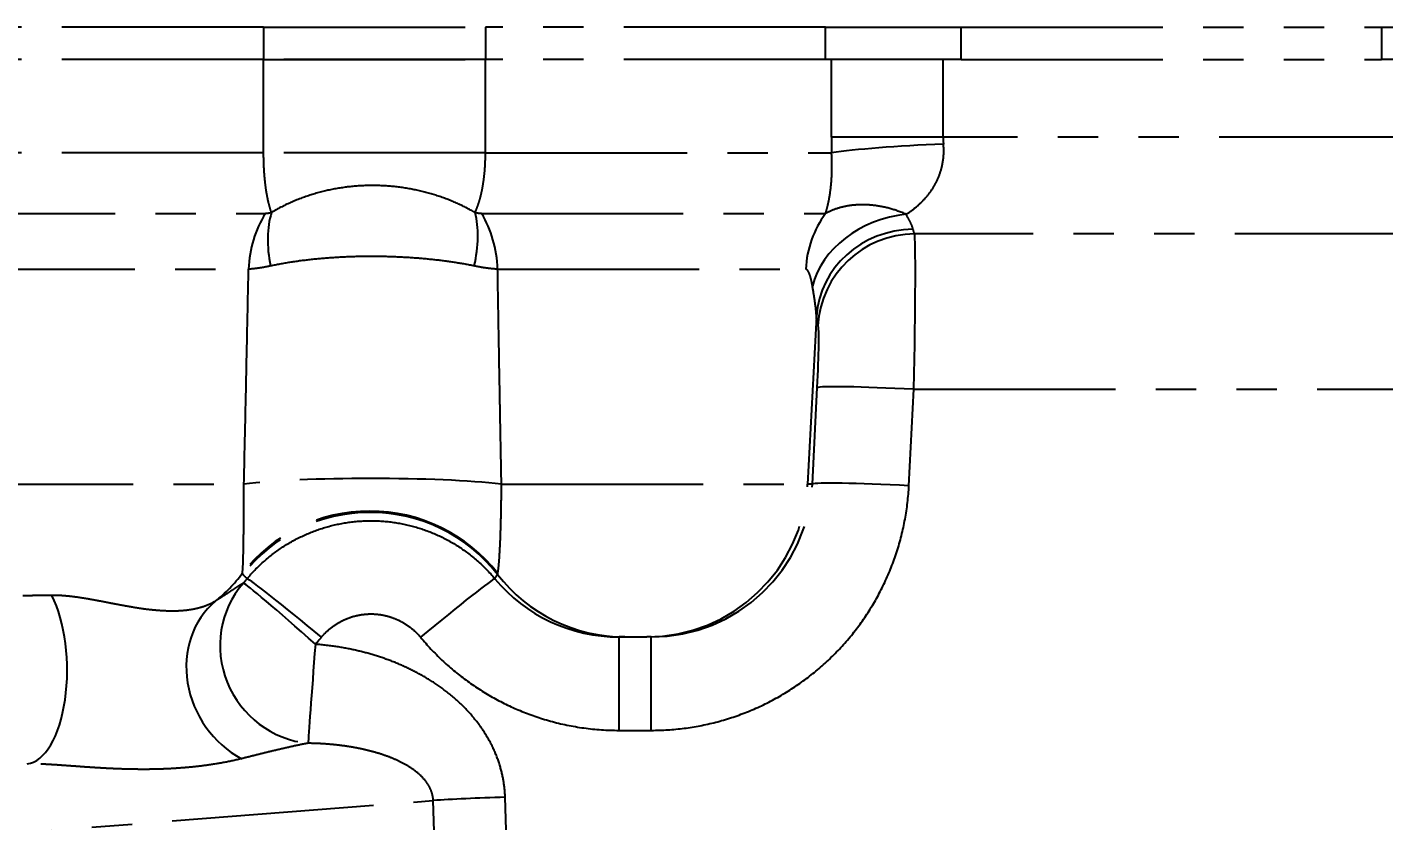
# Model space of a CAD drawing. Header units: inches. Extents: x 0 to 77285, y -118 to 40065.
# Drawn here: x 69344.86 to 69386.91, y 25520.23 to 25544.83 of the extents above; entities that cross this region are included whole.
import ezdxf

# ---------------------------------------------------------------- set-up
doc = ezdxf.new("R2010")
doc.units = ezdxf.units.IN
doc.header["$LTSCALE"] = 5
doc.header["$MEASUREMENT"] = 0
doc.linetypes.add('PHANTOM', pattern=[2.5, 1.25, -0.25, 0.25, -0.25, 0.25, -0.25])
doc.layers.add('66', color=6, linetype='PHANTOM')
doc.styles.add('SCI', font='')
doc.styles.get('SCI').set_extended_font_data('Gulim')
doc.dimstyles.new('SCH', dxfattribs={"dimtxt": 2.5, "dimasz": 2, "dimexe": 1.25, "dimexo": 0.625, "dimtad": 1, "dimdec": 8, "dimtxsty": 'SCI', "dimcen": 2.5, "dimclrd": 4, "dimclre": 4, "dimclrt": 7, "dimadec": 8, "dimazin": 2, "dimtfac": 1, "dimtdec": 8, "dimtmove": 0, "dimatfit": 3, "dimfxl": 1, "dimarcsym": 0})

# ---------------------------------------------------------------- blocks, each defined once
blk = doc.blocks.new('A$C70e98cdd')
for p, q in [((-117.032, 135.1), (-128.078, 135.1)), ((-117.032, 135.1), (-110.157, 135.1)), ((-117.032, 135.1), (-117.032, 134.1)), ((-99.614, 135.1), (-110.157, 135.1)), ((-110.157, 135.1), (-110.157, 134.1)), ((-99.614, 135.1), (-95.411, 135.1)), ((-99.614, 134.1), (-99.614, 135.1)), ((-95.411, 135.1), (-82.391, 135.1)), ((-95.411, 134.1), (-95.411, 135.1)), ((-82.391, 135.1), (-78.061, 135.1)), ((-82.391, 135.1), (-82.391, 134.1)), ((-117.032, 134.1), (-128.078, 134.1)), ((-117.032, 134.1), (-128.078, 134.1)), ((-117.032, 134.1), (-110.157, 134.1)), ((-117.032, 131.2), (-117.032, 134.1)), ((-110.157, 134.1), (-117.032, 134.1)), ((-99.614, 134.1), (-110.157, 134.1)), ((-110.157, 131.2), (-110.157, 134.1)), ((-99.614, 134.1), (-110.157, 134.1)), ((-95.411, 134.1), (-99.614, 134.1)), ((-99.436, 131.685), (-99.436, 134.1)), ((-95.972, 131.685), (-95.972, 134.1)), ((-95.411, 134.1), (-82.391, 134.1)), ((-95.411, 134.1), (-82.391, 134.1)), ((-78.061, 134.1), (-82.391, 134.1)), ((-95.972, 131.685), (-99.436, 131.685)), ((-81.164, 131.685), (-95.972, 131.685)), ((-117.032, 131.2), (-128.083, 131.2)), ((-110.157, 131.2), (-117.032, 131.2)), ((-110.157, 131.2), (-99.43, 131.2)), ((-116.96, 130.1), (-116.96, 130.1)), ((-112.567, 130.1), (-112.567, 130.1)), ((-110.252, 130.1), (-110.252, 130.1)), ((-127.885, 129.32), (-116.978, 129.32)), ((-110.276, 129.32), (-99.618, 129.32)), ((-80.681, 128.691), (-96.858, 128.691)), ((-127.274, 127.597), (-117.499, 127.597)), ((-109.78, 127.597), (-100.228, 127.597)), ((-99.9, 126.139), (-100.172, 120.938)), ((-100.026, 120.938), (-99.873, 123.927)), ((-97.033, 120.886), (-96.88, 123.875)), ((-96.88, 123.875), (-80.678, 123.875)), ((-127.322, 120.938), (-117.641, 120.938)), ((-109.662, 120.938), (-100.172, 120.938)), ((-100.026, 120.938), (-100.172, 120.938)), ((-113.801, 119.8), (-113.801, 119.8)), ((-113.608, 119.8), (-113.607, 119.8)), ((-120.764, 117.069), (-120.764, 117.068)), ((-105.836, 116.2), (-106.014, 116.2)), ((-106.014, 113.305), (-106.014, 116.2)), ((-105.836, 116.2), (-105.161, 116.2)), ((-105.018, 116.2), (-105.161, 116.2)), ((-105.018, 113.305), (-105.018, 116.2)), ((-106.014, 113.305), (-105.018, 113.305)), ((-120.65, 112.096), (-120.65, 112.096)), ((-132.324, 109.522), (-111.777, 111.129)), ((-111.704, 108.8), (-111.777, 111.129)), ((-109.462, 108.516), (-109.547, 111.234))]:
    blk.add_line(p, q)
for radius, start, end in [(5, 156.7564, 156.7571), (4.5, 158.8319, 158.8326)]:
    blk.add_arc((-111.799, 114.85), radius, start, end)
for centre, major_axis, ratio, start_param, end_param in [((-94.686, 131.685), (0, 9.525), 0.49866, 1.570785, 1.621736), ((-94.53, 131.685), (0, 1.799), 0.80194, 1.57089, 1.686716), ((-95.963, 131.2), (-3.997, -0.16), 0.069247, 4.709623, 5.759968), ((-115.126, 127.44), (0, -3), 0.792159, 4.035212, 4.660029), ((-114.852, 127.506), (1.202, -2.749), 0.605976, 3.74647, 4.386025), ((-112.328, 127.506), (-1.154, -2.769), 0.560706, 1.867873, 2.507413), ((-112.038, 127.44), (0, -3), 0.75375, 1.623157, 2.247974), ((-97.449, 127.44), (0, -3), 0.927826, 4.035211, 4.660029), ((-97.119, 126.917), (-2.888, -0.81), 0.783368, 4.496019, 5.87386), ((-96.907, 125.982), (-2.991, -0.23), 0.950319, 4.639526, 6.147455), ((-96.858, 125.696), (-2.528, -1.615), 0.997383, 4.145275, 5.661237), ((-96.511, 131.828), (0.335, 3.143), 0.081699, 2.841952, 3.090635), ((-96.968, 123.7), (0.105, 5), 0.016879, 4.747651, 6.222525), ((-99.961, 123.857), (0.105, 2), 0.042098, 4.749721, 6.224368), ((-96.88, 123.77), (-2.996, 0.153), 0.034854, 4.714166, 6.241027), ((-113.561, 120.677), (-5, 0.013), 0.08687, 3.818241, 5.667355), ((-105.161, 121.2), (0, -5), 0.99911, 0, 1.518436), ((-105.029, 121.2), (4.539, -2.127), 0.996942, 5.151814, 6.670251), ((-97.033, 120.781), (-2.996, 0.153), 0.034854, 4.714166, 6.241027), ((-113.724, 115.14), (-4.864, 1.158), 0.991547, 4.034361, 5.861645), ((-113.731, 115.077), (-4.978, -0.467), 0.997032, 3.709021, 5.528057), ((-121.661, 121.2), (0, 5), 0.99777, 3.821975, 4.061391), ((-105.893, 133.949), (-11.776, -15.817), 0.052542, 6.242944, 6.274458), ((-106.474, 122.235), (-3.304, -4.111), 0.049875, 6.167153, 6.228822), ((-115.429, 115.868), (-1.72, 2.458), 0.976885, 0.234916, 2.443373), ((-117.208, 118.328), (1.142, -1.101), 0.293137, 4.582462, 4.70187), ((-121.347, 121.159), (4.023, 2.89), 0.997619, 4.930909, 4.967377), ((-115.429, 115.868), (-2.237, 1.999), 0.026031, 4.735645, 6.233373), ((-115.24, 116.087), (-2.308, 1.917), 0.026855, 4.734687, 6.231813), ((-112.169, 116.086), (2.308, 1.917), 0.026853, 0.040272, 1.548496), ((-106, 121.199), (4.678, 1.814), 0.99581, 3.46375, 4.341119), ((-105.836, 121.2), (0, -5), 0.99863, 5.37138, 6.283185), ((-124.473, 115.26), (0.055, -2.999), 0.450546, 0.041464, 2.399492), ((-116.64, 114.981), (-1.68, 2.486), 0.896285, 0.094815, 2.09969), ((-121.377, 121.282), (7.971, 0.277), 0.999353, 5.519422, 5.555656), ((-115.429, 115.868), (-0.227, -2.991), 0.00265, 4.677594, 6.14533), ((-109.547, 111.129), (-2.999, -0.094), 0.034882, 4.711292, 5.549599)]:
    blk.add_ellipse(centre, major_axis=major_axis, ratio=ratio, start_param=start_param, end_param=end_param)
for points in [[(-117.027, 130.899), (-117.031, 130.999), (-117.032, 131.099), (-117.032, 131.2)], [(-110.164, 130.899), (-110.159, 130.999), (-110.157, 131.099), (-110.157, 131.2)], [(-110.183, 130.604), (-110.176, 130.685), (-110.17, 130.768), (-110.166, 130.851)], [(-110.166, 130.851), (-110.165, 130.867), (-110.164, 130.883), (-110.164, 130.899)], [(-96.089, 130.515), (-96.051, 130.617), (-96.021, 130.72), (-95.999, 130.826)], [(-110.216, 130.323), (-110.207, 130.384), (-110.199, 130.447), (-110.193, 130.511)], [(-110.193, 130.511), (-110.189, 130.542), (-110.186, 130.573), (-110.183, 130.604)], [(-96.229, 130.213), (-96.173, 130.312), (-96.127, 130.413), (-96.089, 130.515)], [(-114.916, 130.068), (-115.132, 130.024), (-115.349, 129.969), (-115.564, 129.902)], [(-112.935, 130.152), (-113.155, 130.176), (-113.377, 130.189), (-113.6, 130.191)], [(-112.282, 130.045), (-112.497, 130.092), (-112.715, 130.127), (-112.935, 130.152)], [(-111.65, 129.875), (-111.854, 129.942), (-112.066, 129.999), (-112.282, 130.045)], [(-110.296, 129.894), (-110.283, 129.948), (-110.271, 130.003), (-110.26, 130.058)], [(-110.26, 130.058), (-110.252, 130.102), (-110.244, 130.147), (-110.236, 130.192)], [(-110.236, 130.192), (-110.229, 130.235), (-110.222, 130.278), (-110.216, 130.323)], [(-99.462, 130.053), (-99.451, 130.144), (-99.442, 130.235), (-99.435, 130.328)], [(-96.421, 129.923), (-96.349, 130.015), (-96.285, 130.113), (-96.229, 130.213)], [(-116.788, 129.353), (-116.812, 129.422), (-116.834, 129.495), (-116.854, 129.571)], [(-116.197, 129.661), (-116.402, 129.57), (-116.6, 129.467), (-116.788, 129.353)], [(-115.564, 129.902), (-115.779, 129.834), (-115.991, 129.753), (-116.197, 129.661)], [(-110.476, 129.359), (-110.445, 129.426), (-110.417, 129.497), (-110.391, 129.571)], [(-110.391, 129.571), (-110.386, 129.585), (-110.381, 129.6), (-110.376, 129.614)], [(-110.376, 129.614), (-110.355, 129.677), (-110.336, 129.741), (-110.318, 129.807)], [(-110.318, 129.807), (-110.311, 129.836), (-110.303, 129.865), (-110.296, 129.894)], [(-98.931, 129.557), (-99.056, 129.536), (-99.179, 129.505), (-99.294, 129.465)], [(-98.54, 129.594), (-98.678, 129.591), (-98.806, 129.579), (-98.931, 129.557)], [(-96.889, 129.461), (-96.811, 129.522), (-96.73, 129.59), (-96.651, 129.668)], [(-96.651, 129.668), (-96.571, 129.745), (-96.493, 129.831), (-96.421, 129.923)], [(-116.917, 129.324), (-116.938, 129.321), (-116.958, 129.32), (-116.978, 129.32)], [(-116.854, 129.335), (-116.875, 129.33), (-116.896, 129.326), (-116.917, 129.324)], [(-116.788, 129.353), (-116.81, 129.346), (-116.832, 129.34), (-116.854, 129.335)], [(-110.479, 129.353), (-110.478, 129.355), (-110.477, 129.357), (-110.476, 129.359)], [(-110.276, 129.32), (-110.297, 129.32), (-110.319, 129.321), (-110.341, 129.324)], [(-99.294, 129.465), (-99.409, 129.425), (-99.517, 129.377), (-99.618, 129.32)], [(-97.119, 129.301), (-97.291, 129.376), (-97.461, 129.434), (-97.625, 129.479)], [(-97.119, 129.301), (-97.045, 129.348), (-96.968, 129.401), (-96.889, 129.461)], [(-97.009, 129.097), (-97.039, 129.156), (-97.076, 129.223), (-97.119, 129.301)], [(-96.94, 128.947), (-96.957, 128.991), (-96.979, 129.039), (-97.009, 129.097)], [(-96.907, 128.833), (-96.911, 128.865), (-96.923, 128.903), (-96.94, 128.947)], [(-115.598, 127.891), (-115.812, 127.867), (-116.024, 127.839), (-116.228, 127.807)], [(-114.952, 127.949), (-115.168, 127.934), (-115.384, 127.915), (-115.598, 127.891)], [(-114.302, 127.983), (-114.521, 127.975), (-114.736, 127.964), (-114.952, 127.949)], [(-117.547, 125.326), (-117.531, 126.063), (-117.515, 126.825), (-117.499, 127.597)], [(-117.287, 127.617), (-117.36, 127.608), (-117.431, 127.602), (-117.499, 127.597)], [(-116.228, 127.807), (-116.432, 127.774), (-116.628, 127.738), (-116.815, 127.698)], [(-110.249, 127.65), (-110.332, 127.664), (-110.418, 127.68), (-110.506, 127.698)], [(-110.007, 127.617), (-110.085, 127.626), (-110.166, 127.637), (-110.249, 127.65)], [(-109.78, 127.597), (-109.853, 127.602), (-109.929, 127.608), (-110.007, 127.617)], [(-100.192, 127.582), (-100.204, 127.592), (-100.216, 127.597), (-100.228, 127.597)], [(-100.086, 127.365), (-100.097, 127.404), (-100.109, 127.438), (-100.121, 127.466)], [(-100.053, 127.234), (-100.063, 127.282), (-100.074, 127.326), (-100.086, 127.365)], [(-100.022, 127.074), (-100.032, 127.132), (-100.042, 127.186), (-100.053, 127.234)], [(-99.957, 126.667), (-99.974, 126.783), (-99.996, 126.919), (-100.022, 127.074)], [(-99.917, 126.366), (-99.927, 126.453), (-99.94, 126.55), (-99.957, 126.667)], [(-99.9, 126.139), (-99.902, 126.203), (-99.908, 126.279), (-99.917, 126.366)], [(-99.852, 125.853), (-99.857, 125.862), (-99.869, 125.892), (-99.885, 125.978), (-99.895, 126.076), (-99.9, 126.139)], [(-117.593, 123.149), (-117.577, 123.876), (-117.562, 124.589), (-117.547, 125.326)], [(-109.71, 123.629), (-109.721, 124.192), (-109.73, 124.752), (-109.741, 125.326)], [(-109.702, 123.149), (-109.705, 123.31), (-109.708, 123.47), (-109.71, 123.629)], [(-117.641, 120.938), (-117.625, 121.681), (-117.609, 122.422), (-117.593, 123.149)], [(-109.662, 120.938), (-109.675, 121.681), (-109.689, 122.422), (-109.702, 123.149)], [(-117.643, 120.451), (-117.642, 120.61), (-117.642, 120.772), (-117.641, 120.938)], [(-109.665, 120.451), (-109.664, 120.61), (-109.662, 120.772), (-109.662, 120.938)], [(-97.154, 119.848), (-97.091, 120.19), (-97.05, 120.535), (-97.033, 120.886)], [(-109.673, 119.988), (-109.67, 120.137), (-109.667, 120.292), (-109.665, 120.451)], [(-97.408, 118.84), (-97.302, 119.168), (-97.217, 119.507), (-97.154, 119.848)], [(-117.653, 119.179), (-117.652, 119.297), (-117.65, 119.426), (-117.649, 119.561)], [(-114.479, 119.741), (-114.242, 119.778), (-114.003, 119.798), (-113.763, 119.801)], [(-113.763, 119.801), (-113.524, 119.803), (-113.284, 119.789), (-113.046, 119.757)], [(-113.046, 119.757), (-112.808, 119.726), (-112.572, 119.677), (-112.342, 119.612)], [(-117.659, 118.856), (-117.657, 118.953), (-117.655, 119.061), (-117.653, 119.179)], [(-116.474, 118.964), (-116.274, 119.096), (-116.065, 119.215), (-115.848, 119.318)], [(-117.041, 118.524), (-116.862, 118.684), (-116.673, 118.831), (-116.474, 118.964)], [(-97.782, 117.892), (-97.639, 118.196), (-97.514, 118.513), (-97.408, 118.84)], [(-117.693, 118.17), (-117.689, 118.189), (-117.685, 118.216), (-117.682, 118.254)], [(-117.542, 118.005), (-117.388, 118.19), (-117.22, 118.364), (-117.041, 118.524)], [(-110.41, 118.562), (-110.216, 118.392), (-110.034, 118.206), (-109.865, 118.004)], [(-109.779, 118.17), (-109.774, 118.189), (-109.769, 118.216), (-109.763, 118.254)], [(-109.763, 118.254), (-109.758, 118.291), (-109.752, 118.339), (-109.746, 118.396)], [(-117.818, 117.771), (-117.873, 117.735), (-117.931, 117.697), (-117.989, 117.658)], [(-117.66, 117.868), (-117.709, 117.84), (-117.762, 117.807), (-117.818, 117.771)], [(-109.865, 118.004), (-109.858, 118.015), (-109.851, 118.027), (-109.843, 118.04)], [(-109.843, 118.04), (-109.837, 118.049), (-109.832, 118.058), (-109.826, 118.067)], [(-109.826, 118.067), (-109.812, 118.09), (-109.798, 118.113), (-109.784, 118.138)], [(-98.266, 117.013), (-98.086, 117.295), (-97.926, 117.587), (-97.782, 117.892)], [(-124.074, 117.481), (-124.221, 117.479), (-124.36, 117.478), (-124.491, 117.478)], [(-124.057, 117.481), (-124.063, 117.481), (-124.069, 117.481), (-124.074, 117.481)], [(-123.6, 117.487), (-123.758, 117.485), (-123.911, 117.482), (-124.057, 117.481)], [(-123.034, 117.457), (-123.068, 117.461), (-123.103, 117.464), (-123.136, 117.467)], [(-122.855, 117.435), (-122.915, 117.443), (-122.976, 117.451), (-123.034, 117.457)], [(-122.689, 117.411), (-122.744, 117.42), (-122.8, 117.428), (-122.855, 117.435)], [(-122.56, 117.391), (-122.603, 117.398), (-122.646, 117.404), (-122.689, 117.411)], [(-122.344, 117.353), (-122.415, 117.366), (-122.487, 117.378), (-122.56, 117.391)], [(-122.273, 117.34), (-122.297, 117.345), (-122.32, 117.349), (-122.344, 117.353)], [(-118.347, 117.423), (-118.407, 117.385), (-118.466, 117.349), (-118.523, 117.313)], [(-118.168, 117.54), (-118.228, 117.501), (-118.288, 117.461), (-118.347, 117.423)], [(-117.989, 117.658), (-118.048, 117.619), (-118.108, 117.58), (-118.168, 117.54)], [(-121.689, 117.229), (-121.7, 117.231), (-121.711, 117.233), (-121.723, 117.235)], [(-121.082, 117.118), (-121.122, 117.125), (-121.163, 117.132), (-121.204, 117.139)], [(-120.524, 117.039), (-120.595, 117.047), (-120.664, 117.055), (-120.732, 117.064)], [(-120.493, 117.036), (-120.503, 117.037), (-120.514, 117.038), (-120.524, 117.039)], [(-120.234, 117.014), (-120.323, 117.02), (-120.41, 117.027), (-120.493, 117.036)], [(-119.962, 117.002), (-120.055, 117.003), (-120.145, 117.008), (-120.234, 117.014)], [(-119.891, 117.001), (-119.915, 117.001), (-119.938, 117.001), (-119.962, 117.002)], [(-119.677, 117.004), (-119.749, 117.001), (-119.821, 117), (-119.891, 117.001)], [(-119.383, 117.029), (-119.482, 117.016), (-119.58, 117.008), (-119.677, 117.004)], [(-119.196, 117.059), (-119.258, 117.047), (-119.321, 117.037), (-119.383, 117.029)], [(-119.083, 117.084), (-119.12, 117.075), (-119.158, 117.067), (-119.196, 117.059)], [(-118.786, 117.177), (-118.881, 117.139), (-118.982, 117.108), (-119.083, 117.084)], [(-118.523, 117.313), (-118.602, 117.26), (-118.691, 117.215), (-118.786, 117.177)], [(-114.015, 116.889), (-113.92, 116.904), (-113.825, 116.912), (-113.729, 116.913)], [(-113.729, 116.913), (-113.633, 116.914), (-113.537, 116.909), (-113.442, 116.896)], [(-113.442, 116.896), (-113.347, 116.883), (-113.252, 116.863), (-113.16, 116.837)], [(-98.855, 116.201), (-98.642, 116.459), (-98.445, 116.731), (-98.266, 117.013)], [(-113.16, 116.837), (-113.068, 116.811), (-112.979, 116.778), (-112.891, 116.739)], [(-115.24, 116.192), (-115.178, 116.267), (-115.111, 116.336), (-115.04, 116.401)], [(-112.387, 116.415), (-112.31, 116.347), (-112.237, 116.272), (-112.169, 116.191)], [(-112.169, 116.191), (-111.96, 115.939), (-111.738, 115.703), (-111.505, 115.483)], [(-99.54, 115.472), (-99.297, 115.7), (-99.069, 115.944), (-98.855, 116.201)], [(-114.75, 115.895), (-114.962, 115.928), (-115.189, 115.955), (-115.429, 115.973)], [(-113.079, 115.455), (-113.253, 115.522), (-113.428, 115.582), (-113.605, 115.636)], [(-112.562, 115.235), (-112.731, 115.314), (-112.904, 115.388), (-113.079, 115.455)], [(-111.505, 115.483), (-111.271, 115.262), (-111.025, 115.057), (-110.765, 114.866)], [(-100.31, 114.835), (-100.04, 115.031), (-99.783, 115.244), (-99.54, 115.472)], [(-110.207, 113.269), (-110.328, 113.453), (-110.469, 113.639), (-110.623, 113.813)], [(-109.084, 113.916), (-108.785, 113.792), (-108.473, 113.683), (-108.142, 113.592)], [(-103.019, 113.558), (-102.695, 113.641), (-102.375, 113.746), (-102.063, 113.87)], [(-109.904, 112.721), (-109.986, 112.9), (-110.087, 113.084), (-110.207, 113.269)], [(-116.102, 112.815), (-116.249, 112.783), (-116.394, 112.75), (-116.537, 112.716)], [(-115.655, 112.905), (-115.805, 112.878), (-115.954, 112.847), (-116.102, 112.815)], [(-114.441, 112.808), (-114.559, 112.826), (-114.679, 112.842), (-114.804, 112.855)], [(-114.091, 112.747), (-114.206, 112.77), (-114.323, 112.791), (-114.441, 112.808)], [(-113.748, 112.67), (-113.86, 112.698), (-113.975, 112.724), (-114.091, 112.747)], [(-117.349, 112.519), (-117.476, 112.487), (-117.598, 112.456), (-117.716, 112.427)], [(-113.422, 112.577), (-113.528, 112.61), (-113.637, 112.641), (-113.748, 112.67)], [(-113.106, 112.465), (-113.212, 112.506), (-113.316, 112.543), (-113.422, 112.577)], [(-112.196, 111.931), (-112.275, 112.002), (-112.367, 112.074), (-112.468, 112.14)], [(-111.802, 111.317), (-111.817, 111.381), (-111.84, 111.446), (-111.872, 111.512)], [(-109.547, 111.234), (-109.552, 111.387), (-109.566, 111.544), (-109.592, 111.705)], [(-111.777, 111.129), (-111.778, 111.19), (-111.786, 111.253), (-111.802, 111.317)]]:
    blk.add_open_spline(points, degree=3)
for points, knots in [([(-99.435, 130.328), (-99.428, 130.421), (-99.424, 130.515), (-99.421, 130.611), (-99.418, 130.707), (-99.417, 130.804), (-99.419, 130.903), (-99.421, 131.001), (-99.424, 131.1), (-99.43, 131.2)], [0.5714286, 0.5714286, 0.5714286, 0.5714286, 0.7142857, 0.7142857, 0.7142857, 0.8571429, 0.8571429, 0.8571429, 1, 1, 1, 1]), ([(-95.999, 130.826), (-95.977, 130.931), (-95.962, 131.039), (-95.956, 131.148), (-95.95, 131.257), (-95.952, 131.367), (-95.963, 131.477)], [0.75, 0.75, 0.75, 0.75, 0.875, 0.875, 0.875, 1, 1, 1, 1]), ([(-116.954, 130.058), (-116.967, 130.144), (-116.978, 130.232), (-116.988, 130.323), (-116.997, 130.414), (-117.006, 130.508), (-117.012, 130.604), (-117.019, 130.701), (-117.024, 130.8), (-117.027, 130.899)], [0.4285714, 0.4285714, 0.4285714, 0.4285714, 0.5714286, 0.5714286, 0.5714286, 0.7142857, 0.7142857, 0.7142857, 0.8571429, 0.8571429, 0.8571429, 0.8571429]), ([(-116.854, 129.571), (-116.875, 129.647), (-116.893, 129.726), (-116.91, 129.807), (-116.926, 129.889), (-116.941, 129.972), (-116.954, 130.058)], [0.1428571, 0.1428571, 0.1428571, 0.1428571, 0.2857143, 0.2857143, 0.2857143, 0.4285714, 0.4285714, 0.4285714, 0.4285714]), ([(-113.6, 130.191), (-113.822, 130.193), (-114.045, 130.184), (-114.264, 130.163), (-114.484, 130.142), (-114.699, 130.111), (-114.916, 130.068)], [0.5, 0.5, 0.5, 0.5, 0.6, 0.6, 0.6, 0.7, 0.7, 0.7, 0.7]), ([(-99.618, 129.32), (-99.596, 129.387), (-99.576, 129.458), (-99.557, 129.535), (-99.537, 129.613), (-99.519, 129.697), (-99.503, 129.784), (-99.487, 129.871), (-99.474, 129.962), (-99.462, 130.053)], [0, 0, 0, 0, 0.1428571, 0.1428571, 0.1428571, 0.2857143, 0.2857143, 0.2857143, 0.4285714, 0.4285714, 0.4285714, 0.4285714]), ([(-110.479, 129.353), (-110.664, 129.461), (-110.857, 129.559), (-111.052, 129.646), (-111.248, 129.733), (-111.445, 129.808), (-111.65, 129.875)], [0, 0, 0, 0, 0.1, 0.1, 0.1, 0.2, 0.2, 0.2, 0.2]), ([(-97.625, 129.479), (-97.789, 129.523), (-97.946, 129.553), (-98.1, 129.572), (-98.253, 129.591), (-98.402, 129.597), (-98.54, 129.594)], [0.1666667, 0.1666667, 0.1666667, 0.1666667, 0.3333333, 0.3333333, 0.3333333, 0.5, 0.5, 0.5, 0.5]), ([(-110.341, 129.324), (-110.363, 129.326), (-110.386, 129.33), (-110.409, 129.335), (-110.432, 129.34), (-110.455, 129.346), (-110.479, 129.353)], [0.3333333, 0.3333333, 0.3333333, 0.3333333, 0.6666667, 0.6666667, 0.6666667, 1, 1, 1, 1]), ([(-112.973, 127.979), (-113.193, 127.987), (-113.415, 127.992), (-113.638, 127.992), (-113.86, 127.993), (-114.083, 127.99), (-114.302, 127.983)], [0.4, 0.4, 0.4, 0.4, 0.5, 0.5, 0.5, 0.6, 0.6, 0.6, 0.6]), ([(-111.683, 127.882), (-111.889, 127.905), (-112.102, 127.925), (-112.318, 127.941), (-112.533, 127.958), (-112.752, 127.97), (-112.973, 127.979)], [0.2, 0.2, 0.2, 0.2, 0.3, 0.3, 0.3, 0.4, 0.4, 0.4, 0.4]), ([(-110.506, 127.698), (-110.693, 127.736), (-110.887, 127.771), (-111.083, 127.801), (-111.28, 127.832), (-111.478, 127.858), (-111.683, 127.882)], [0, 0, 0, 0, 0.1, 0.1, 0.1, 0.2, 0.2, 0.2, 0.2]), ([(-116.815, 127.698), (-116.899, 127.68), (-116.98, 127.664), (-117.059, 127.65), (-117.137, 127.637), (-117.214, 127.626), (-117.287, 127.617)], [0.0000146, 0.0000146, 0.0000146, 0.0000146, 0.3333333, 0.3333333, 0.3333333, 0.6666667, 0.6666667, 0.6666667, 0.6666667]), ([(-109.741, 125.326), (-109.746, 125.646), (-109.752, 125.971), (-109.758, 126.3), (-109.765, 126.727), (-109.772, 127.16), (-109.78, 127.597)], [0.6666667, 0.6666667, 0.6666667, 0.6666667, 0.8114968, 0.8114968, 0.8114968, 1, 1, 1, 1]), ([(-100.121, 127.466), (-100.132, 127.495), (-100.144, 127.518), (-100.156, 127.538), (-100.167, 127.557), (-100.18, 127.572), (-100.192, 127.582)], [0.5, 0.5, 0.5, 0.5, 0.6666667, 0.6666667, 0.6666667, 0.8333333, 0.8333333, 0.8333333, 0.8333333]), ([(-117.649, 119.561), (-117.647, 119.697), (-117.646, 119.84), (-117.645, 119.988), (-117.644, 120.137), (-117.643, 120.292), (-117.643, 120.451)], [0.6666667, 0.6666667, 0.6666667, 0.6666667, 0.7777778, 0.7777778, 0.7777778, 0.8888889, 0.8888889, 0.8888889, 0.8888889]), ([(-109.746, 118.396), (-109.741, 118.453), (-109.735, 118.519), (-109.729, 118.596), (-109.724, 118.673), (-109.718, 118.759), (-109.713, 118.856), (-109.707, 118.953), (-109.702, 119.061), (-109.697, 119.179), (-109.692, 119.297), (-109.688, 119.426), (-109.684, 119.561), (-109.68, 119.697), (-109.676, 119.84), (-109.673, 119.988)], [0.2222222, 0.2222222, 0.2222222, 0.2222222, 0.3333333, 0.3333333, 0.3333333, 0.4444444, 0.4444444, 0.4444444, 0.5555556, 0.5555556, 0.5555556, 0.6666667, 0.6666667, 0.6666667, 0.7777778, 0.7777778, 0.7777778, 0.7777778]), ([(-115.848, 119.318), (-115.632, 119.421), (-115.408, 119.508), (-115.179, 119.578), (-114.95, 119.649), (-114.716, 119.703), (-114.479, 119.741)], [0.25, 0.25, 0.25, 0.25, 0.3333333, 0.3333333, 0.3333333, 0.4166667, 0.4166667, 0.4166667, 0.4166667]), ([(-112.342, 119.612), (-112.112, 119.546), (-111.888, 119.466), (-111.668, 119.367), (-111.448, 119.269), (-111.232, 119.154), (-111.021, 119.019), (-110.81, 118.885), (-110.604, 118.732), (-110.41, 118.562)], [0.6666667, 0.6666667, 0.6666667, 0.6666667, 0.75, 0.75, 0.75, 0.8333333, 0.8333333, 0.8333333, 0.9166667, 0.9166667, 0.9166667, 0.9166667]), ([(-117.682, 118.254), (-117.679, 118.291), (-117.676, 118.339), (-117.673, 118.396), (-117.67, 118.453), (-117.667, 118.519), (-117.665, 118.596), (-117.663, 118.673), (-117.661, 118.759), (-117.659, 118.856)], [0.1111111, 0.1111111, 0.1111111, 0.1111111, 0.2222222, 0.2222222, 0.2222222, 0.3333333, 0.3333333, 0.3333333, 0.4444444, 0.4444444, 0.4444444, 0.4444444]), ([(-123.136, 117.467), (-123.224, 117.476), (-123.306, 117.481), (-123.383, 117.484), (-123.461, 117.488), (-123.533, 117.489), (-123.6, 117.487)], [0.8947368, 0.8947368, 0.8947368, 0.8947368, 0.9473684, 0.9473684, 0.9473684, 0.9999983, 0.9999983, 0.9999983, 0.9999983]), ([(-121.723, 117.235), (-121.812, 117.252), (-121.903, 117.27), (-121.995, 117.288), (-122.086, 117.305), (-122.179, 117.323), (-122.273, 117.34)], [0.6315789, 0.6315789, 0.6315789, 0.6315789, 0.6842105, 0.6842105, 0.6842105, 0.7368421, 0.7368421, 0.7368421, 0.7368421]), ([(-121.204, 117.139), (-121.286, 117.154), (-121.372, 117.169), (-121.458, 117.185), (-121.534, 117.199), (-121.611, 117.214), (-121.689, 117.229)], [0.52631579, 0.52631579, 0.52631579, 0.52631579, 0.57894737, 0.57894737, 0.57894737, 0.62496777, 0.62496777, 0.62496777, 0.62496777]), ([(-120.732, 117.064), (-120.809, 117.074), (-120.885, 117.085), (-120.963, 117.098), (-121.002, 117.104), (-121.041, 117.111), (-121.082, 117.118)], [0.42105263, 0.42105263, 0.42105263, 0.42105263, 0.47368421, 0.47368421, 0.47368421, 0.49998383, 0.49998383, 0.49998383, 0.49998383]), ([(-115.04, 116.401), (-114.968, 116.465), (-114.893, 116.524), (-114.813, 116.577), (-114.733, 116.63), (-114.649, 116.678), (-114.563, 116.719), (-114.476, 116.761), (-114.387, 116.796), (-114.295, 116.824), (-114.203, 116.852), (-114.11, 116.874), (-114.015, 116.889)], [0.0833333, 0.0833333, 0.0833333, 0.0833333, 0.1666667, 0.1666667, 0.1666667, 0.25, 0.25, 0.25, 0.3333333, 0.3333333, 0.3333333, 0.4166667, 0.4166667, 0.4166667, 0.4166667]), ([(-112.891, 116.739), (-112.803, 116.699), (-112.716, 116.653), (-112.632, 116.599), (-112.547, 116.545), (-112.465, 116.483), (-112.387, 116.415)], [0.75, 0.75, 0.75, 0.75, 0.8333333, 0.8333333, 0.8333333, 0.9166667, 0.9166667, 0.9166667, 0.9166667]), ([(-113.605, 115.636), (-113.783, 115.689), (-113.963, 115.737), (-114.152, 115.781), (-114.341, 115.824), (-114.538, 115.862), (-114.75, 115.895)], [0.7857143, 0.7857143, 0.7857143, 0.7857143, 0.8571429, 0.8571429, 0.8571429, 0.9285714, 0.9285714, 0.9285714, 0.9285714]), ([(-110.623, 113.813), (-110.776, 113.987), (-110.942, 114.149), (-111.107, 114.292), (-111.271, 114.436), (-111.433, 114.561), (-111.593, 114.673), (-111.752, 114.785), (-111.91, 114.885), (-112.07, 114.977), (-112.231, 115.07), (-112.394, 115.155), (-112.562, 115.235)], [0.3571429, 0.3571429, 0.3571429, 0.3571429, 0.4285714, 0.4285714, 0.4285714, 0.5, 0.5, 0.5, 0.5714286, 0.5714286, 0.5714286, 0.6428571, 0.6428571, 0.6428571, 0.6428571]), ([(-110.765, 114.866), (-110.505, 114.674), (-110.231, 114.497), (-109.95, 114.338), (-109.67, 114.18), (-109.384, 114.04), (-109.084, 113.916)], [0.2857143, 0.2857143, 0.2857143, 0.2857143, 0.4285714, 0.4285714, 0.4285714, 0.5714286, 0.5714286, 0.5714286, 0.5714286]), ([(-102.063, 113.87), (-101.751, 113.993), (-101.448, 114.137), (-101.155, 114.298), (-100.862, 114.459), (-100.58, 114.639), (-100.31, 114.835)], [0.25, 0.25, 0.25, 0.25, 0.3333333, 0.3333333, 0.3333333, 0.4166667, 0.4166667, 0.4166667, 0.4166667]), ([(-108.142, 113.592), (-107.811, 113.501), (-107.461, 113.428), (-107.105, 113.379), (-106.749, 113.33), (-106.387, 113.305), (-106.014, 113.305)], [0.7142857, 0.7142857, 0.7142857, 0.7142857, 0.8571429, 0.8571429, 0.8571429, 1, 1, 1, 1]), ([(-105.018, 113.305), (-104.674, 113.305), (-104.335, 113.327), (-104.002, 113.369), (-103.67, 113.412), (-103.343, 113.474), (-103.019, 113.558)], [0, 0, 0, 0, 0.0833333, 0.0833333, 0.0833333, 0.1666667, 0.1666667, 0.1666667, 0.1666667]), ([(-116.537, 112.716), (-116.679, 112.683), (-116.819, 112.649), (-116.954, 112.616), (-117.09, 112.583), (-117.222, 112.55), (-117.349, 112.519)], [0.4, 0.4, 0.4, 0.4, 0.6, 0.6, 0.6, 0.8, 0.8, 0.8, 0.8]), ([(-114.804, 112.855), (-114.93, 112.868), (-115.061, 112.88), (-115.202, 112.888), (-115.344, 112.897), (-115.495, 112.903), (-115.655, 112.905)], [0.8571429, 0.8571429, 0.8571429, 0.8571429, 0.9285714, 0.9285714, 0.9285714, 1, 1, 1, 1]), ([(-109.592, 111.705), (-109.618, 111.865), (-109.654, 112.029), (-109.705, 112.198), (-109.756, 112.367), (-109.821, 112.542), (-109.904, 112.721)], [0.0714286, 0.0714286, 0.0714286, 0.0714286, 0.1428571, 0.1428571, 0.1428571, 0.2142857, 0.2142857, 0.2142857, 0.2142857]), ([(-117.716, 112.427), (-117.893, 112.384), (-118.25, 112.306), (-118.788, 112.22), (-119.281, 112.163), (-119.736, 112.126), (-120.156, 112.105), (-120.543, 112.096), (-120.902, 112.096), (-121.218, 112.101), (-121.515, 112.11), (-121.82, 112.123), (-122.136, 112.141), (-122.453, 112.161), (-122.769, 112.183), (-123.08, 112.206), (-123.387, 112.228), (-123.692, 112.248), (-123.967, 112.262), (-124.187, 112.267), (-124.308, 112.266), (-124.362, 112.264)], [0, 0, 0, 0, 0.0526316, 0.1052632, 0.1578947, 0.2105263, 0.2631579, 0.3157895, 0.3684211, 0.4210526, 0.4736842, 0.5263158, 0.5789474, 0.6315789, 0.6842105, 0.7368421, 0.7894737, 0.8421053, 0.8947368, 0.9473684, 0.9999999, 0.9999999, 0.9999999, 0.9999999]), ([(-112.468, 112.14), (-112.569, 112.207), (-112.678, 112.268), (-112.786, 112.322), (-112.894, 112.376), (-113.001, 112.423), (-113.106, 112.465)], [0.3571429, 0.3571429, 0.3571429, 0.3571429, 0.4285714, 0.4285714, 0.4285714, 0.5, 0.5, 0.5, 0.5]), ([(-111.872, 111.512), (-111.904, 111.579), (-111.946, 111.648), (-111.999, 111.718), (-112.052, 111.788), (-112.117, 111.859), (-112.196, 111.931)], [0.1428571, 0.1428571, 0.1428571, 0.1428571, 0.2142857, 0.2142857, 0.2142857, 0.2857143, 0.2857143, 0.2857143, 0.2857143])]:
    blk.add_open_spline(points, degree=3, knots=knots)
blk = doc.blocks.new('A$Cb4de0983')
at = {"layer": '66'}
blk.add_blockref('A$C70e98cdd', (0, 22.5), dxfattribs=at)
blk = doc.blocks.new('*D845')
at = {"color": 4, "lineweight": -2, "transparency": 16777216}
for p, q in [((69285.723, 25381.355), (69285.723, 25597.983)), ((69652.723, 25381.355), (69652.723, 25597.983)), ((69295.723, 25591.733), (69642.723, 25591.733))]:
    blk.add_line(p, q, dxfattribs=at)
at = {"color": 4, "transparency": 16777216}
for points in [[(69295.723, 25593.399), (69295.723, 25590.066), (69285.723, 25591.733)], [(69642.723, 25593.399), (69642.723, 25590.066), (69652.723, 25591.733)]]:
    blk.add_solid(points, dxfattribs=at)
at = {"layer": 'Defpoints', "color": 0, "transparency": 16777216}
for p in [(69652.723, 25591.733), (69285.723, 25378.23, -2129.449), (69652.723, 25378.23, -2129.449)]:
    blk.add_point(p, dxfattribs=at)
at = {"color": 7, "transparency": 16777216, "insert": (69469.223, 25601.274), "char_height": 12.5, "attachment_point": 5, "style": 'SCI'}
blk.add_mtext('367', dxfattribs=at)

msp = doc.modelspace()

# ---------------------------------------------------------------- block references
msp.add_blockref('A$Cb4de0983', (69469.22286911, 25387.23021317, -2129.44904594))

# ---------------------------------------------------------------- dimensions: what is measured, and where the dimension line sits
dim = msp.add_linear_dim(base=(69652.7228691058, 25591.7326379582), p1=(69285.7228691058, 25378.2302131725, -2129.4490459262), p2=(69652.7228691058, 25378.2302131725, -2129.4490459262), dimstyle='SCH', override={"dimscale": 5})
dim.commit()
dim.dimension.update_dxf_attribs({"geometry": '*D845', "text_midpoint": (69469.2228691058, 25601.2740826986)})

doc.saveas('drawing.dxf')
